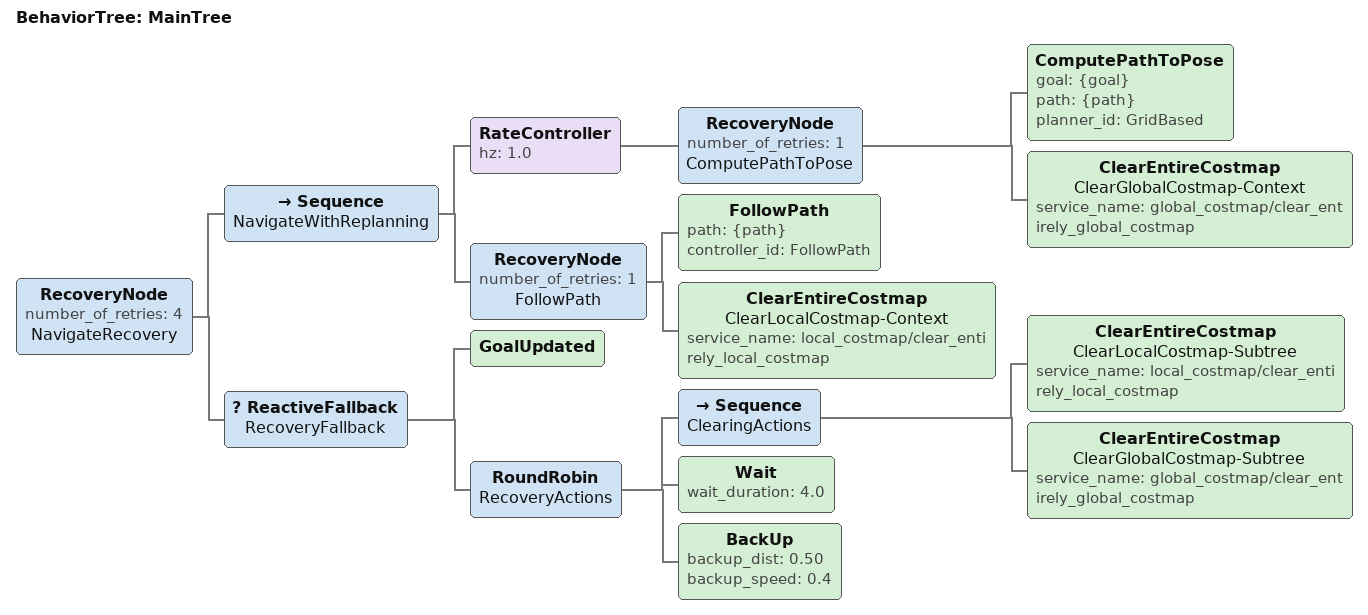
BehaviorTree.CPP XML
<root main_tree_to_execute="MainTree">
  <BehaviorTree ID="MainTree">
    <RecoveryNode number_of_retries="4" name="NavigateRecovery">
      <Sequence name="NavigateWithReplanning">
        <RateController hz="1.0">
          <RecoveryNode number_of_retries="1" name="ComputePathToPose">
            <ComputePathToPose goal="{goal}" path="{path}" planner_id="GridBased"/>
            <ClearEntireCostmap name="ClearGlobalCostmap-Context" service_name="global_costmap/clear_entirely_global_costmap"/>
          </RecoveryNode>
        </RateController>
        <RecoveryNode number_of_retries="1" name="FollowPath">
          <FollowPath path="{path}" controller_id="FollowPath"/>
          <ClearEntireCostmap name="ClearLocalCostmap-Context" service_name="local_costmap/clear_entirely_local_costmap"/>
        </RecoveryNode>
      </Sequence>

      <ReactiveFallback name="RecoveryFallback">
        <GoalUpdated/>
        <RoundRobin name="RecoveryActions">
          <Sequence name="ClearingActions">
            <ClearEntireCostmap name="ClearLocalCostmap-Subtree" service_name="local_costmap/clear_entirely_local_costmap"/>
            <ClearEntireCostmap name="ClearGlobalCostmap-Subtree" service_name="global_costmap/clear_entirely_global_costmap"/>
          </Sequence>
          <Wait wait_duration="4.0"/>
          <BackUp backup_dist="0.50" backup_speed="0.4"/>
        </RoundRobin>
      </ReactiveFallback>
    </RecoveryNode>
  </BehaviorTree>
</root>
